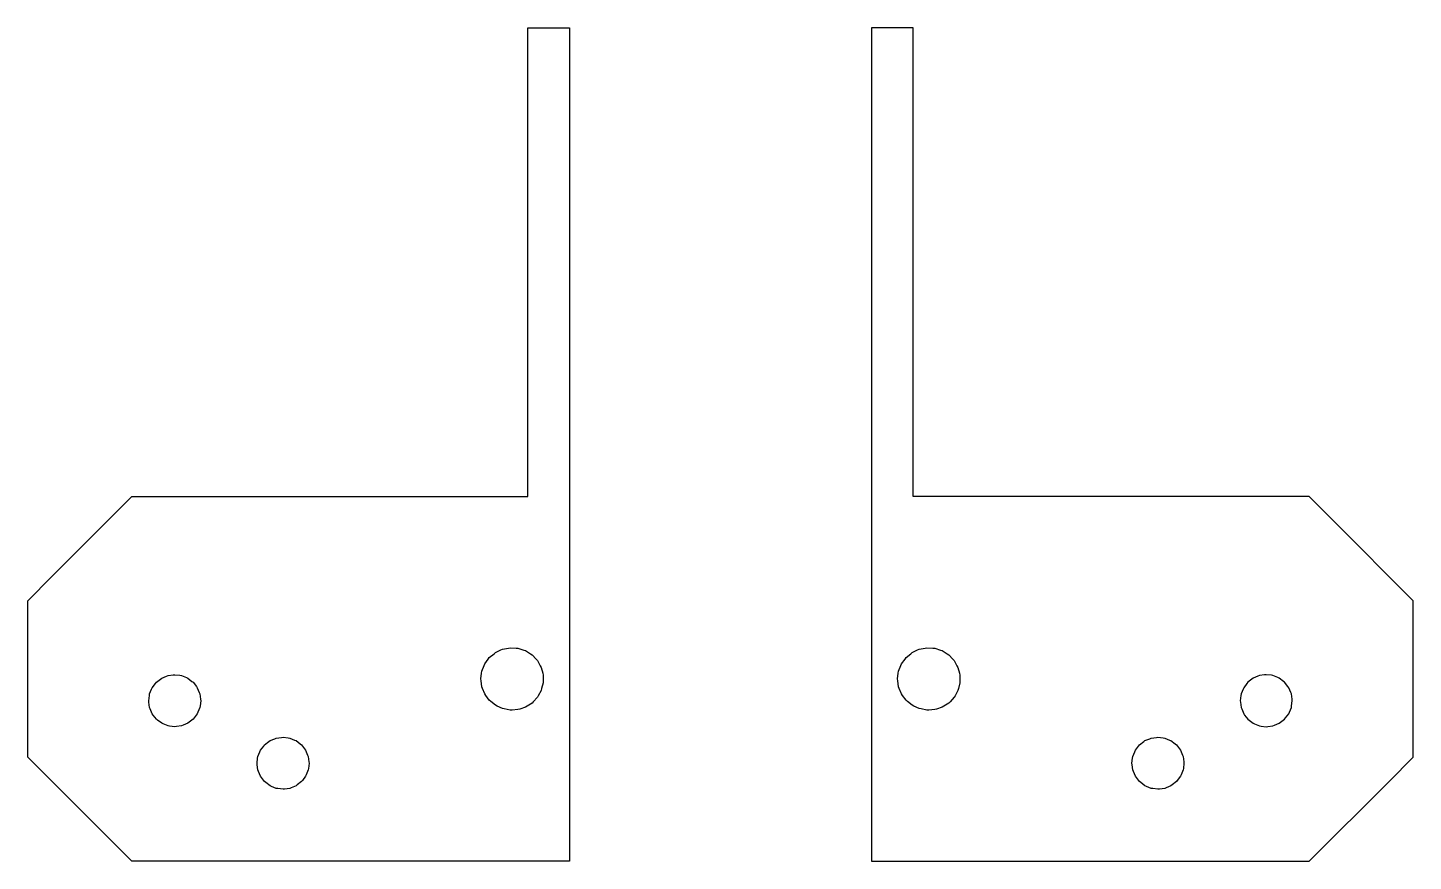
# Model space of a CAD drawing. Header units: metres. Extents: x -61 to 72, y 49 to 129.
import ezdxf

# ---------------------------------------------------------------- set-up
doc = ezdxf.new("R2010")
doc.units = ezdxf.units.M

msp = doc.modelspace()

# ---------------------------------------------------------------- linework, layer by layer
for p, q in [((-13.25, 110.75), (-13.25, 128.95)), ((-13.25, 128.95), (-11.85, 128.95)), ((-11.85, 128.95), (-9.25, 128.95)), ((-9.25, 128.95), (-9.25, 110.75)), ((22.35, 128.95), (19.75, 128.95)), ((19.75, 128.95), (19.75, 110.75)), ((23.75, 128.95), (22.35, 128.95)), ((23.75, 110.75), (23.75, 128.95)), ((-13.25, 97.25), (-13.25, 110.75)), ((-9.25, 110.75), (-9.25, 86.75)), ((19.75, 110.75), (19.75, 86.75)), ((23.75, 97.25), (23.75, 110.75)), ((-13.25, 83.95), (-13.25, 97.25)), ((23.75, 83.95), (23.75, 97.25)), ((-9.25, 86.75), (-9.25, 48.95)), ((19.75, 86.75), (19.75, 48.95)), ((-58.92, 76.29), (-51.25, 83.95)), ((-51.25, 83.95), (-22.12, 83.95)), ((-22.12, 83.95), (-13.25, 83.95)), ((52.88, 83.95), (23.75, 83.95)), ((61.75, 83.95), (52.88, 83.95)), ((64.08, 81.62), (61.75, 83.95)), ((61.75, 83.95), (61.75, 83.95)), ((71.75, 73.95), (64.08, 81.62)), ((-61.25, 73.95), (-58.92, 76.29)), ((-61.25, 70.45), (-61.25, 73.95)), ((71.75, 62.45), (71.75, 73.95)), ((-61.25, 58.95), (-61.25, 70.45)), ((-16.36, 68.99), (-15.84, 69.23)), ((-15.84, 69.23), (-15.68, 69.31)), ((-15.68, 69.31), (-15.11, 69.41)), ((-15.11, 69.41), (-14.94, 69.45)), ((-14.94, 69.45), (-14.36, 69.41)), ((-14.36, 69.41), (-14.19, 69.4)), ((-14.19, 69.4), (-13.64, 69.22)), ((-13.64, 69.22), (-13.47, 69.17)), ((-13.47, 69.17), (-12.99, 68.86)), ((23.64, 68.99), (24.16, 69.23)), ((24.16, 69.23), (24.32, 69.31)), ((24.32, 69.31), (24.89, 69.41)), ((24.89, 69.41), (25.06, 69.45)), ((25.06, 69.45), (25.64, 69.41)), ((25.64, 69.41), (25.81, 69.4)), ((25.81, 69.4), (26.36, 69.22)), ((26.36, 69.22), (26.53, 69.17)), ((26.53, 69.17), (27.01, 68.86)), ((-17.44, 67.73), (-17.38, 67.9)), ((-17.38, 67.9), (-17.04, 68.36)), ((-17.04, 68.36), (-16.94, 68.51)), ((-16.94, 68.51), (-16.49, 68.87)), ((-16.94, 68.51), (-16.94, 68.51)), ((-16.49, 68.87), (-16.36, 68.99)), ((-12.99, 68.86), (-12.84, 68.76)), ((-12.84, 68.76), (-12.44, 68.34)), ((-12.44, 68.34), (-12.32, 68.22)), ((-12.32, 68.22), (-12.05, 67.71)), ((22.56, 67.73), (22.62, 67.9)), ((22.62, 67.9), (22.96, 68.36)), ((22.96, 68.36), (23.06, 68.51)), ((23.06, 68.51), (23.51, 68.87)), ((23.06, 68.51), (23.06, 68.51)), ((23.51, 68.87), (23.64, 68.99)), ((27.01, 68.86), (27.16, 68.76)), ((27.16, 68.76), (27.56, 68.34)), ((27.56, 68.34), (27.68, 68.22)), ((27.68, 68.22), (27.95, 67.71)), ((-48.5, 66.44), (-48.38, 66.53)), ((-48.38, 66.53), (-47.92, 66.72)), ((-47.92, 66.72), (-47.78, 66.78)), ((-47.78, 66.78), (-47.28, 66.84)), ((-47.28, 66.84), (-47.13, 66.86)), ((-47.13, 66.86), (-46.64, 66.8)), ((-46.64, 66.8), (-46.49, 66.78)), ((-46.49, 66.78), (-46.02, 66.59)), ((-46.02, 66.59), (-45.88, 66.53)), ((-45.88, 66.53), (-45.49, 66.22)), ((-17.75, 66.45), (-17.68, 67.02)), ((-17.68, 67.02), (-17.66, 67.2)), ((-17.66, 67.2), (-17.44, 67.73)), ((-12.05, 67.71), (-11.96, 67.56)), ((-11.96, 67.56), (-11.82, 67)), ((-11.82, 67), (-11.77, 66.83)), ((-11.77, 66.83), (-11.77, 66.25)), ((22.25, 66.45), (22.32, 67.02)), ((22.32, 67.02), (22.34, 67.2)), ((22.34, 67.2), (22.56, 67.73)), ((27.95, 67.71), (28.04, 67.56)), ((28.04, 67.56), (28.18, 67)), ((28.18, 67), (28.23, 66.83)), ((28.23, 66.83), (28.23, 66.25)), ((56.38, 66.53), (56.26, 66.44)), ((56.84, 66.72), (56.38, 66.53)), ((56.99, 66.78), (56.84, 66.72)), ((57.48, 66.84), (56.99, 66.78)), ((56.99, 66.78), (56.99, 66.78)), ((57.63, 66.86), (57.48, 66.84)), ((58.13, 66.8), (57.63, 66.86)), ((58.28, 66.78), (58.13, 66.8)), ((58.74, 66.59), (58.28, 66.78)), ((58.88, 66.53), (58.74, 66.59)), ((59.28, 66.22), (58.88, 66.53)), ((-49.55, 65.01), (-49.36, 65.47)), ((-49.36, 65.47), (-49.3, 65.61)), ((-49.3, 65.61), (-48.99, 66.01)), ((-48.99, 66.01), (-48.9, 66.13)), ((-48.9, 66.13), (-48.5, 66.44)), ((-45.49, 66.22), (-45.36, 66.13)), ((-45.36, 66.13), (-45.06, 65.73)), ((-45.06, 65.73), (-44.97, 65.61)), ((-44.97, 65.61), (-44.78, 65.15)), ((-17.73, 66.28), (-17.75, 66.45)), ((-17.66, 65.71), (-17.73, 66.28)), ((-17.59, 65.54), (-17.66, 65.71)), ((-17.38, 65.01), (-17.59, 65.54)), ((-11.96, 65.35), (-12.24, 64.84)), ((-11.92, 65.52), (-11.96, 65.35)), ((-11.77, 66.08), (-11.92, 65.52)), ((-11.77, 66.25), (-11.77, 66.08)), ((22.27, 66.28), (22.25, 66.45)), ((22.34, 65.71), (22.27, 66.28)), ((22.41, 65.54), (22.34, 65.71)), ((22.62, 65.01), (22.41, 65.54)), ((28.04, 65.35), (27.76, 64.84)), ((28.08, 65.52), (28.04, 65.35)), ((28.23, 66.08), (28.08, 65.52)), ((28.23, 66.25), (28.23, 66.08)), ((55.41, 65.47), (55.22, 65.01)), ((55.47, 65.61), (55.41, 65.47)), ((55.77, 66.01), (55.47, 65.61)), ((55.86, 66.13), (55.77, 66.01)), ((56.26, 66.44), (55.86, 66.13)), ((59.4, 66.13), (59.28, 66.22)), ((59.71, 65.73), (59.4, 66.13)), ((59.8, 65.61), (59.71, 65.73)), ((59.99, 65.15), (59.8, 65.61)), ((-49.63, 64.36), (-49.57, 64.86)), ((-49.61, 64.21), (-49.63, 64.36)), ((-49.55, 63.72), (-49.61, 64.21)), ((-49.57, 64.86), (-49.55, 65.01)), ((-44.78, 65.15), (-44.72, 65.01)), ((-44.72, 65.01), (-44.65, 64.51)), ((-44.7, 63.87), (-44.72, 63.72)), ((-44.63, 64.36), (-44.7, 63.87)), ((-44.65, 64.51), (-44.63, 64.36)), ((-17.28, 64.86), (-17.38, 65.01)), ((-16.94, 64.4), (-17.28, 64.86)), ((-16.8, 64.29), (-16.94, 64.4)), ((-16.36, 63.92), (-16.8, 64.29)), ((-16.2, 63.84), (-16.36, 63.92)), ((-15.68, 63.6), (-16.2, 63.84)), ((-12.84, 64.14), (-13.32, 63.83)), ((-12.72, 64.27), (-12.84, 64.14)), ((-12.32, 64.69), (-12.72, 64.27)), ((-12.24, 64.84), (-12.32, 64.69)), ((22.72, 64.86), (22.62, 65.01)), ((23.06, 64.4), (22.72, 64.86)), ((23.2, 64.29), (23.06, 64.4)), ((23.64, 63.92), (23.2, 64.29)), ((23.8, 63.84), (23.64, 63.92)), ((24.32, 63.6), (23.8, 63.84)), ((27.16, 64.14), (26.68, 63.83)), ((27.28, 64.27), (27.16, 64.14)), ((27.68, 64.69), (27.28, 64.27)), ((27.76, 64.84), (27.68, 64.69)), ((55.2, 64.86), (55.13, 64.36)), ((55.13, 64.36), (55.15, 64.21)), ((55.15, 64.21), (55.22, 63.72)), ((55.22, 65.01), (55.2, 64.86)), ((60.05, 65.01), (59.99, 65.15)), ((60.11, 64.51), (60.05, 65.01)), ((60.05, 63.72), (60.07, 63.87)), ((60.07, 63.87), (60.13, 64.36)), ((60.13, 64.36), (60.11, 64.51)), ((-49.49, 63.58), (-49.55, 63.72)), ((-49.3, 63.11), (-49.49, 63.58)), ((-49.21, 62.99), (-49.3, 63.11)), ((-48.9, 62.6), (-49.21, 62.99)), ((-48.78, 62.5), (-48.9, 62.6)), ((-45.36, 62.6), (-45.76, 62.29)), ((-45.27, 62.72), (-45.36, 62.6)), ((-44.97, 63.11), (-45.27, 62.72)), ((-44.91, 63.25), (-44.97, 63.11)), ((-44.72, 63.72), (-44.91, 63.25)), ((-15.5, 63.57), (-15.68, 63.6)), ((-14.94, 63.46), (-15.5, 63.57)), ((-14.76, 63.47), (-14.94, 63.46)), ((-14.19, 63.51), (-14.76, 63.47)), ((-14.02, 63.56), (-14.19, 63.51)), ((-13.47, 63.74), (-14.02, 63.56)), ((-13.32, 63.83), (-13.47, 63.74)), ((24.5, 63.57), (24.32, 63.6)), ((25.06, 63.46), (24.5, 63.57)), ((25.24, 63.47), (25.06, 63.46)), ((25.81, 63.51), (25.24, 63.47)), ((25.98, 63.56), (25.81, 63.51)), ((26.53, 63.74), (25.98, 63.56)), ((26.68, 63.83), (26.53, 63.74)), ((55.22, 63.72), (55.28, 63.58)), ((55.28, 63.58), (55.47, 63.11)), ((55.47, 63.11), (55.56, 62.99)), ((55.56, 62.99), (55.86, 62.6)), ((55.86, 62.6), (55.99, 62.5)), ((59, 62.29), (59.4, 62.6)), ((59.4, 62.6), (59.49, 62.72)), ((59.49, 62.72), (59.8, 63.11)), ((59.8, 63.11), (59.86, 63.25)), ((59.86, 63.25), (60.05, 63.72)), ((-48.38, 62.2), (-48.78, 62.5)), ((-48.24, 62.14), (-48.38, 62.2)), ((-47.78, 61.95), (-48.24, 62.14)), ((-47.63, 61.93), (-47.78, 61.95)), ((-47.13, 61.86), (-47.63, 61.93)), ((-47.63, 61.93), (-47.63, 61.93)), ((-46.98, 61.88), (-47.13, 61.86)), ((-46.49, 61.95), (-46.98, 61.88)), ((-46.34, 62.01), (-46.49, 61.95)), ((-45.88, 62.2), (-46.34, 62.01)), ((-45.76, 62.29), (-45.88, 62.2)), ((55.99, 62.5), (56.38, 62.2)), ((56.38, 62.2), (56.52, 62.14)), ((56.52, 62.14), (56.99, 61.95)), ((56.99, 61.95), (57.14, 61.93)), ((57.14, 61.93), (57.63, 61.86)), ((57.63, 61.86), (57.78, 61.88)), ((57.78, 61.88), (58.28, 61.95)), ((58.28, 61.95), (58.42, 62.01)), ((58.42, 62.01), (58.88, 62.2)), ((58.88, 62.2), (59, 62.29)), ((71.75, 58.95), (71.75, 62.45)), ((-38.91, 59.61), (-38.6, 60.01)), ((-38.6, 60.01), (-38.51, 60.13)), ((-38.51, 60.13), (-38.11, 60.44)), ((-38.11, 60.44), (-37.99, 60.53)), ((-37.99, 60.53), (-37.53, 60.72)), ((-37.53, 60.72), (-37.39, 60.78)), ((-37.39, 60.78), (-36.89, 60.84)), ((-36.89, 60.84), (-36.74, 60.86)), ((-36.74, 60.86), (-36.24, 60.8)), ((-36.24, 60.8), (-36.09, 60.78)), ((-36.09, 60.78), (-35.63, 60.59)), ((-35.63, 60.59), (-35.49, 60.53)), ((-35.49, 60.53), (-35.09, 60.22)), ((-35.09, 60.22), (-34.97, 60.13)), ((-34.97, 60.13), (-34.67, 59.73)), ((45.08, 59.61), (45.38, 60.01)), ((45.38, 60.01), (45.47, 60.13)), ((45.47, 60.13), (45.87, 60.44)), ((45.87, 60.44), (45.99, 60.53)), ((45.99, 60.53), (46.45, 60.72)), ((46.45, 60.72), (46.59, 60.78)), ((46.59, 60.78), (47.09, 60.84)), ((47.09, 60.84), (47.24, 60.86)), ((47.24, 60.86), (47.74, 60.8)), ((47.74, 60.8), (47.89, 60.78)), ((47.89, 60.78), (48.35, 60.59)), ((48.35, 60.59), (48.49, 60.53)), ((48.49, 60.53), (48.89, 60.22)), ((48.89, 60.22), (49.01, 60.13)), ((49.01, 60.13), (49.31, 59.73)), ((-53.58, 51.29), (-61.25, 58.95)), ((-39.24, 58.36), (-39.18, 58.86)), ((-39.18, 58.86), (-39.16, 59.01)), ((-39.16, 59.01), (-38.96, 59.47)), ((-38.96, 59.47), (-38.91, 59.61)), ((-34.67, 59.73), (-34.58, 59.61)), ((-34.58, 59.61), (-34.38, 59.15)), ((-34.38, 59.15), (-34.33, 59.01)), ((-34.33, 59.01), (-34.26, 58.51)), ((44.74, 58.36), (44.81, 58.86)), ((44.81, 58.86), (44.83, 59.01)), ((44.83, 59.01), (45.02, 59.47)), ((45.02, 59.47), (45.08, 59.61)), ((49.31, 59.73), (49.41, 59.61)), ((49.41, 59.61), (49.6, 59.15)), ((49.6, 59.15), (49.66, 59.01)), ((49.66, 59.01), (49.72, 58.51)), ((69.42, 56.62), (71.75, 58.95)), ((-39.22, 58.21), (-39.24, 58.36)), ((-39.16, 57.72), (-39.22, 58.21)), ((-39.1, 57.58), (-39.16, 57.72)), ((-38.91, 57.11), (-39.1, 57.58)), ((-34.52, 57.25), (-34.58, 57.11)), ((-34.33, 57.72), (-34.52, 57.25)), ((-34.31, 57.87), (-34.33, 57.72)), ((-34.24, 58.36), (-34.31, 57.87)), ((-34.26, 58.51), (-34.24, 58.36)), ((44.76, 58.21), (44.74, 58.36)), ((44.83, 57.72), (44.76, 58.21)), ((44.88, 57.58), (44.83, 57.72)), ((45.08, 57.11), (44.88, 57.58)), ((49.46, 57.25), (49.41, 57.11)), ((49.66, 57.72), (49.46, 57.25)), ((49.68, 57.87), (49.66, 57.72)), ((49.74, 58.36), (49.68, 57.87)), ((49.72, 58.51), (49.74, 58.36)), ((-38.81, 56.99), (-38.91, 57.11)), ((-38.51, 56.6), (-38.81, 56.99)), ((-38.39, 56.5), (-38.51, 56.6)), ((-37.99, 56.2), (-38.39, 56.5)), ((-37.85, 56.14), (-37.99, 56.2)), ((-37.39, 55.95), (-37.85, 56.14)), ((-37.24, 55.93), (-37.39, 55.95)), ((-36.74, 55.86), (-37.24, 55.93)), ((-36.59, 55.88), (-36.74, 55.86)), ((-36.09, 55.95), (-36.59, 55.88)), ((-35.95, 56.01), (-36.09, 55.95)), ((-35.49, 56.2), (-35.95, 56.01)), ((-35.95, 56.01), (-35.95, 56.01)), ((-35.37, 56.29), (-35.49, 56.2)), ((-34.97, 56.6), (-35.37, 56.29)), ((-34.88, 56.72), (-34.97, 56.6)), ((-34.58, 57.11), (-34.88, 56.72)), ((45.17, 56.99), (45.08, 57.11)), ((45.47, 56.6), (45.17, 56.99)), ((45.59, 56.5), (45.47, 56.6)), ((45.99, 56.2), (45.59, 56.5)), ((46.13, 56.14), (45.99, 56.2)), ((46.59, 55.95), (46.13, 56.14)), ((46.74, 55.93), (46.59, 55.95)), ((47.24, 55.86), (46.74, 55.93)), ((47.39, 55.88), (47.24, 55.86)), ((47.89, 55.95), (47.39, 55.88)), ((48.03, 56.01), (47.89, 55.95)), ((48.49, 56.2), (48.03, 56.01)), ((48.61, 56.29), (48.49, 56.2)), ((49.01, 56.6), (48.61, 56.29)), ((49.1, 56.72), (49.01, 56.6)), ((49.41, 57.11), (49.1, 56.72)), ((49.41, 57.11), (49.41, 57.11)), ((61.75, 48.95), (69.42, 56.62)), ((-51.25, 48.95), (-53.58, 51.29)), ((-53.58, 51.29), (-53.58, 51.29)), ((-36.55, 48.95), (-51.25, 48.95)), ((-9.25, 48.95), (-36.55, 48.95)), ((19.75, 48.95), (47.05, 48.95)), ((47.05, 48.95), (61.75, 48.95))]:
    msp.add_line(p, q)

doc.saveas('drawing.dxf')
